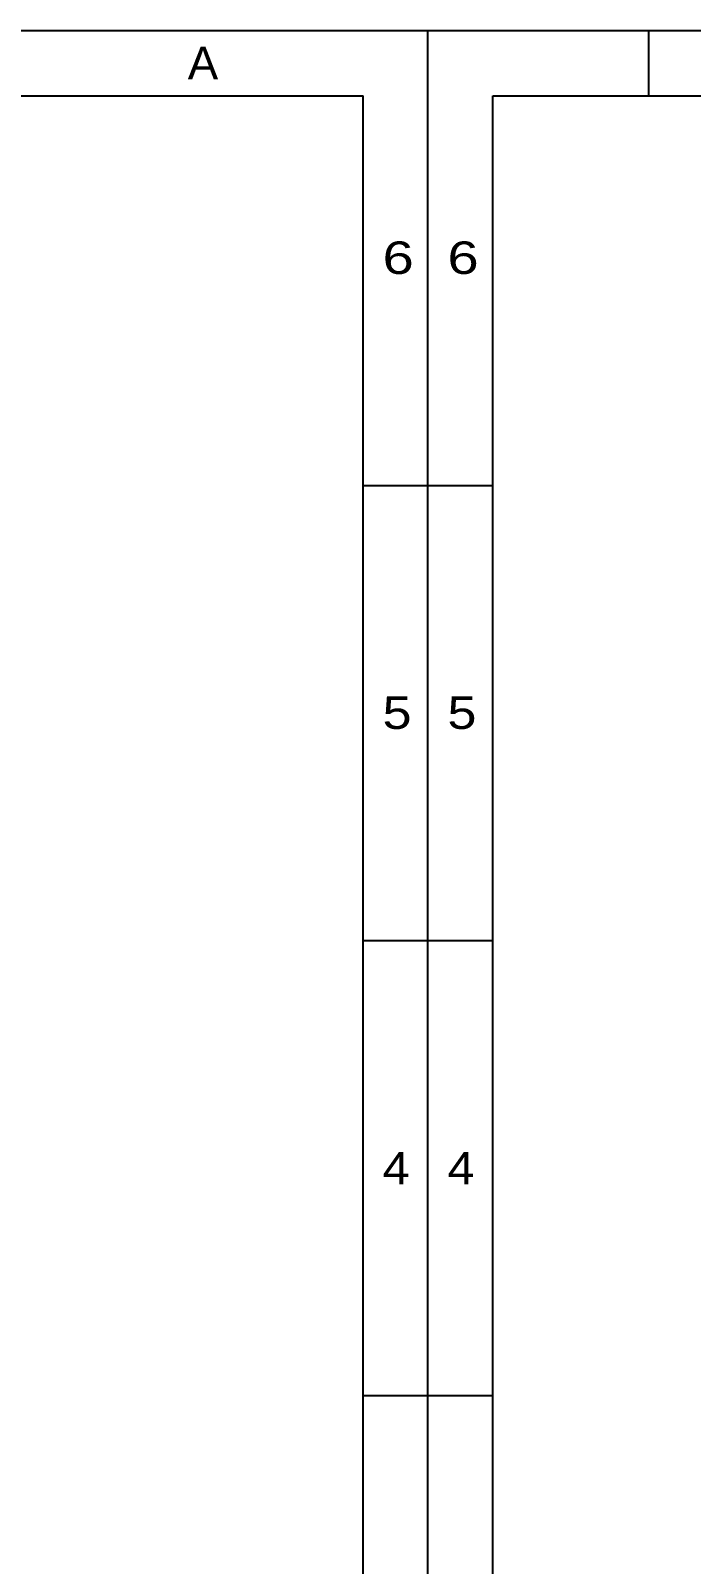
# Model space of a CAD drawing. Header units: inches. Extents: x 0 to 800, y 356 to 444.
# Drawn here: x 610.6 to 631.96, y 394.55 to 444.08 of the extents above; entities that cross this region are included whole.
import ezdxf

# ---------------------------------------------------------------- set-up
doc = ezdxf.new("R2010")
doc.units = ezdxf.units.IN
doc.header["$MEASUREMENT"] = 0

# ---------------------------------------------------------------- blocks, each defined once
blk = doc.blocks.new('block 193')
at = {"color": 7, "lineweight": 25, "true_color": 0xffffff}
blk.add_lwpolyline([(623.441, 444.082), (748.13, 444.082)], dxfattribs=at)
blk = doc.blocks.new('block 194')
at = {"color": 7, "lineweight": 25, "true_color": 0xffffff}
blk.add_lwpolyline([(625.541, 441.982), (746.03, 441.982)], dxfattribs=at)
blk = doc.blocks.new('block 198')
at = {"color": 7, "lineweight": 25, "true_color": 0xffffff}
blk.add_lwpolyline([(623.441, 429.388), (625.541, 429.388)], dxfattribs=at)
blk = doc.blocks.new('block 202')
at = {"color": 7, "lineweight": 25, "true_color": 0xffffff}
blk.add_lwpolyline([(623.441, 414.694), (625.541, 414.694)], dxfattribs=at)
blk = doc.blocks.new('block 206')
at = {"color": 7, "lineweight": 25, "true_color": 0xffffff}
blk.add_lwpolyline([(623.441, 400), (625.541, 400)], dxfattribs=at)
blk = doc.blocks.new('block 219')
at = {"color": 7, "lineweight": 25, "true_color": 0xffffff}
blk.add_lwpolyline([(630.578, 441.982), (630.578, 444.082)], dxfattribs=at)
blk = doc.blocks.new('block 221')
at = {"color": 7, "lineweight": 25, "true_color": 0xffffff}
blk.add_lwpolyline([(625.541, 358.018), (625.541, 441.982)], dxfattribs=at)
blk = doc.blocks.new('block 222')
at = {"color": 7, "lineweight": 25, "true_color": 0xffffff}
blk.add_lwpolyline([(623.441, 355.918), (623.441, 444.082)], dxfattribs=at)
blk = doc.blocks.new('block 223')
at = {"color": 2, "true_color": 0xffff00, "insert": (624.073, 436.21), "char_height": 1.04956, "attachment_point": 7}
blk.add_mtext('\\fAdobe Song Std L|b0|i0|c0|p34;\\W1.29231;6', dxfattribs=at)
blk = doc.blocks.new('block 224')
at = {"color": 2, "true_color": 0xffff00, "insert": (624.073, 421.516), "char_height": 1.04956, "attachment_point": 7}
blk.add_mtext('\\fAdobe Song Std L|b0|i0|c0|p34;\\W1.2;5', dxfattribs=at)
blk = doc.blocks.new('block 225')
at = {"color": 2, "true_color": 0xffff00, "insert": (624.073, 406.821), "char_height": 1.04956, "attachment_point": 7}
blk.add_mtext('\\fAdobe Song Std L|b0|i0|c0|p34;\\W1.12;4', dxfattribs=at)
blk = doc.blocks.new('block 188')
for name in ['block 193', 'block 222', 'block 219', 'block 194', 'block 221', 'block 223', 'block 198', 'block 224', 'block 202', 'block 225', 'block 206']:
    blk.add_blockref(name, (0, 0))
blk = doc.blocks.new('block 4360')
at = {"color": 7, "lineweight": 25, "true_color": 0xffffff}
blk.add_lwpolyline([(623.441, 355.918), (623.441, 444.082)], dxfattribs=at)
blk = doc.blocks.new('block 4361')
at = {"color": 7, "lineweight": 25, "true_color": 0xffffff}
blk.add_lwpolyline([(621.343, 358.018), (621.343, 441.982)], dxfattribs=at)
blk = doc.blocks.new('block 4364')
at = {"color": 7, "lineweight": 25, "true_color": 0xffffff}
blk.add_lwpolyline([(498.753, 444.082), (623.441, 444.082)], dxfattribs=at)
blk = doc.blocks.new('block 4365')
at = {"color": 7, "lineweight": 25, "true_color": 0xffffff}
blk.add_lwpolyline([(500.853, 441.982), (621.343, 441.982)], dxfattribs=at)
blk = doc.blocks.new('block 4368')
at = {"color": 7, "lineweight": 25, "true_color": 0xffffff}
blk.add_lwpolyline([(621.343, 429.388), (623.441, 429.388)], dxfattribs=at)
blk = doc.blocks.new('block 4372')
at = {"color": 7, "lineweight": 25, "true_color": 0xffffff}
blk.add_lwpolyline([(621.343, 414.694), (623.441, 414.694)], dxfattribs=at)
blk = doc.blocks.new('block 4376')
at = {"color": 7, "lineweight": 25, "true_color": 0xffffff}
blk.add_lwpolyline([(621.343, 400), (623.441, 400)], dxfattribs=at)
blk = doc.blocks.new('block 4407')
at = {"color": 2, "true_color": 0xffff00, "insert": (615.678, 442.513), "char_height": 1.04956, "attachment_point": 7}
blk.add_mtext('\\fAdobe Song Std L|b0|i0|c0|p34;\\W1.05;A', dxfattribs=at)
blk = doc.blocks.new('block 4415')
at = {"color": 2, "true_color": 0xffff00, "insert": (621.975, 436.21), "char_height": 1.04956, "attachment_point": 7}
blk.add_mtext('\\fAdobe Song Std L|b0|i0|c0|p34;\\W1.29231;6', dxfattribs=at)
blk = doc.blocks.new('block 4416')
at = {"color": 2, "true_color": 0xffff00, "insert": (621.975, 421.516), "char_height": 1.04956, "attachment_point": 7}
blk.add_mtext('\\fAdobe Song Std L|b0|i0|c0|p34;\\W1.2;5', dxfattribs=at)
blk = doc.blocks.new('block 4417')
at = {"color": 2, "true_color": 0xffff00, "insert": (621.975, 406.821), "char_height": 1.04956, "attachment_point": 7}
blk.add_mtext('\\fAdobe Song Std L|b0|i0|c0|p34;\\W1.12;4', dxfattribs=at)
blk = doc.blocks.new('block 4359')
for name in ['block 4364', 'block 4360', 'block 4407', 'block 4365', 'block 4361', 'block 4415', 'block 4368', 'block 4416', 'block 4372', 'block 4417', 'block 4376']:
    blk.add_blockref(name, (0, 0))

msp = doc.modelspace()

# ---------------------------------------------------------------- block references
for name in ['block 4359', 'block 188']:
    msp.add_blockref(name, (0, 0))

doc.saveas('drawing.dxf')
